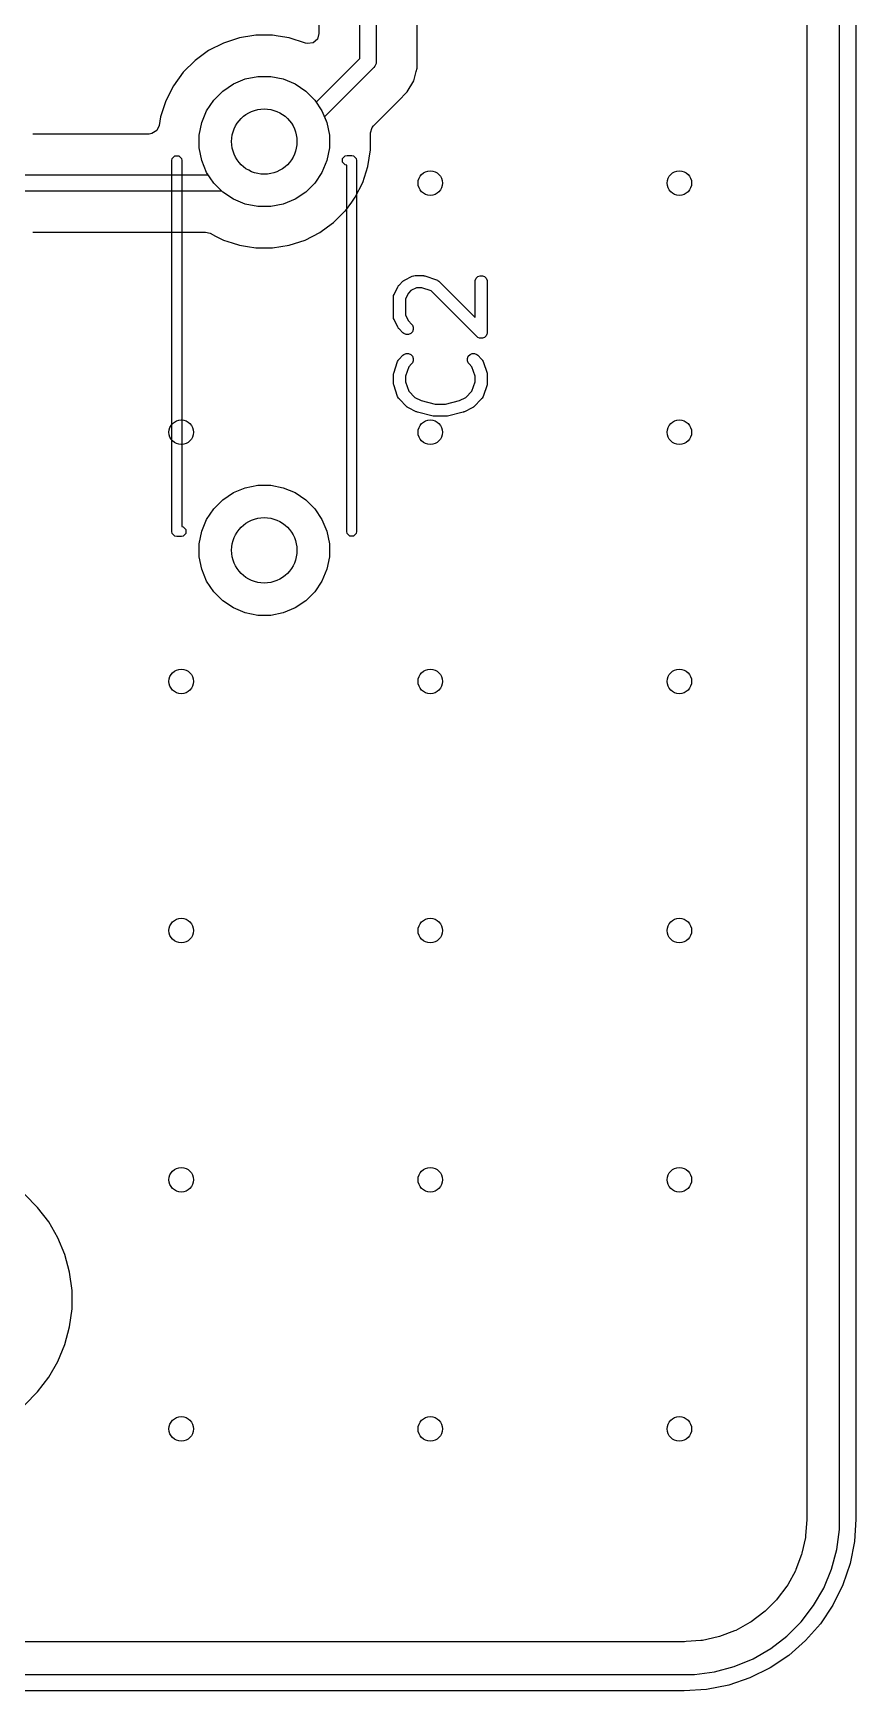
# Model space of a CAD drawing. Header units: inches. Extents: x 5.59 to 6.78, y -5.65 to -2.26.
# Drawn here: x 6.379 to 6.776, y -5.142 to -4.343 of the extents above; entities that cross this region are included whole.
import ezdxf

# ---------------------------------------------------------------- set-up
doc = ezdxf.new("R2010")
doc.units = ezdxf.units.IN
doc.header["$MEASUREMENT"] = 0
for name, color, linetype, true_color in [('Edge.Cuts', 31, 'CONTINUOUS', 0xffb86c), ('F.Cu', 11, 'CONTINUOUS', 0xff5555), ('F.Mask', 191, 'CONTINUOUS', 0xbd93f9), ('F.Silkscreen', 141, 'CONTINUOUS', 0x8be9fd)]:
    doc.layers.add(name, color=color, linetype=linetype, true_color=true_color)

msp = doc.modelspace()

# ---------------------------------------------------------------- linework, layer by layer
at = {"layer": 'Edge.Cuts', "linetype": 'CONTINUOUS'}
for p, q in [((6.76772, -5.05906), (6.76772, -2.85433)), ((6.77559, -2.85433), (6.77559, -5.05906)), ((6.76772, -5.06396), (6.76772, -5.05906)), ((6.77559, -5.05906), (6.77488, -5.06985)), ((6.76644, -5.07368), (6.76772, -5.06396)), ((6.7639, -5.08315), (6.76644, -5.07368)), ((6.77488, -5.06985), (6.77277, -5.08045)), ((6.76015, -5.09221), (6.7639, -5.08315)), ((6.77277, -5.08045), (6.7693, -5.09069)), ((6.75524, -5.1007), (6.76015, -5.09221)), ((6.7693, -5.09069), (6.76451, -5.10039)), ((6.74927, -5.10848), (6.75524, -5.1007)), ((6.76451, -5.10039), (6.75851, -5.10939)), ((6.74234, -5.11542), (6.74927, -5.10848)), ((6.75851, -5.10939), (6.75137, -5.11752)), ((6.73456, -5.12139), (6.74234, -5.11542)), ((6.72607, -5.12629), (6.73456, -5.12139)), ((6.74324, -5.12465), (6.73425, -5.13066)), ((6.75137, -5.11752), (6.74324, -5.12465)), ((6.69782, -5.13386), (6.70754, -5.13258)), ((6.70754, -5.13258), (6.71701, -5.13004)), ((6.71701, -5.13004), (6.72607, -5.12629)), ((6.73425, -5.13066), (6.72455, -5.13544)), ((5.66929, -5.13386), (6.69291, -5.13386)), ((6.69291, -5.13386), (6.69782, -5.13386)), ((6.7037, -5.14102), (6.69291, -5.14173)), ((6.71431, -5.13892), (6.7037, -5.14102)), ((6.72455, -5.13544), (6.71431, -5.13892)), ((6.69291, -5.14173), (5.66929, -5.14173))]:
    msp.add_line(p, q, dxfattribs=at)
at = {"layer": 'Edge.Cuts'}
for centre in [(6.49055, -4.39559), (6.49055, -4.39559), (6.49055, -4.59244), (6.49055, -4.59244)]:
    msp.add_circle(centre, 0.01575, dxfattribs=at)
at = {"layer": 'F.Cu', "linetype": 'CONTINUOUS'}
for p, q in [((6.75195, -2.85451), (6.75195, -5.05888)), ((6.51691, -4.02303), (6.51691, -4.34361)), ((6.53661, -4.35553), (6.53661, -4.01953)), ((6.54449, -4.02116), (6.54449, -4.35717)), ((6.56419, -4.35405), (6.56419, -4.30544)), ((6.4709, -4.34814), (6.46372, -4.3518)), ((6.47856, -4.34565), (6.4709, -4.34814)), ((6.48556, -4.34454), (6.47856, -4.34565)), ((6.48652, -4.34439), (6.48556, -4.34454)), ((6.49458, -4.34439), (6.48652, -4.34439)), ((6.49723, -4.34481), (6.49458, -4.34439)), ((6.50254, -4.34565), (6.49723, -4.34481)), ((6.51039, -4.3482), (6.50254, -4.34565)), ((6.51133, -4.34844), (6.51039, -4.34819)), ((6.51039, -4.34819), (6.51039, -4.3482)), ((6.51406, -4.34805), (6.51133, -4.34844)), ((6.51613, -4.34625), (6.51406, -4.34805)), ((6.51691, -4.34361), (6.51613, -4.34625)), ((6.4572, -4.35654), (6.4515, -4.36224)), ((6.46372, -4.3518), (6.4572, -4.35654)), ((6.51556, -4.37659), (6.53661, -4.35553)), ((6.544, -4.35894), (6.54382, -4.35935)), ((6.54441, -4.35793), (6.544, -4.35894)), ((6.54449, -4.35717), (6.54441, -4.35793)), ((6.56419, -4.36028), (6.56419, -4.35405)), ((6.4515, -4.36224), (6.44676, -4.36876)), ((6.4757, -4.36781), (6.48141, -4.36545)), ((6.48141, -4.36545), (6.48746, -4.36425)), ((6.48746, -4.36425), (6.49364, -4.36425)), ((6.49364, -4.36425), (6.49969, -4.36545)), ((6.49969, -4.36545), (6.5054, -4.36781)), ((6.54334, -4.35995), (6.51956, -4.38372)), ((6.54382, -4.35935), (6.54334, -4.35995)), ((6.55947, -4.37168), (6.56258, -4.36629)), ((6.56258, -4.36629), (6.56376, -4.36189)), ((6.56376, -4.36189), (6.56419, -4.36028)), ((6.44676, -4.36876), (6.4431, -4.37594)), ((6.4662, -4.37561), (6.47057, -4.37124)), ((6.47057, -4.37124), (6.4757, -4.36781)), ((6.5054, -4.36781), (6.51053, -4.37124)), ((6.51053, -4.37124), (6.5149, -4.37561)), ((6.55507, -4.37608), (6.55947, -4.37168)), ((6.4431, -4.37594), (6.44061, -4.3836)), ((6.46041, -4.38645), (6.46277, -4.38074)), ((6.46277, -4.38074), (6.4662, -4.37561)), ((6.5149, -4.37561), (6.51556, -4.37659)), ((6.54318, -4.38797), (6.54892, -4.38224)), ((6.54892, -4.38224), (6.55467, -4.37649)), ((6.55467, -4.37649), (6.55507, -4.37608)), ((6.55467, -4.37649), (6.55467, -4.37649)), ((6.55507, -4.37608), (6.55507, -4.37608)), ((6.43876, -4.39032), (6.43643, -4.39177)), ((6.43994, -4.38783), (6.43876, -4.39032)), ((6.44061, -4.3836), (6.43994, -4.38783)), ((6.45921, -4.3925), (6.46041, -4.38645)), ((6.51956, -4.38372), (6.52069, -4.38645)), ((6.52069, -4.38645), (6.5219, -4.3925)), ((6.54175, -4.39142), (6.54253, -4.38878)), ((6.54253, -4.38878), (6.54318, -4.38797)), ((6.43512, -4.39195), (6.37896, -4.39195)), ((6.43643, -4.39177), (6.43512, -4.39195)), ((6.45921, -4.39868), (6.45921, -4.3925)), ((6.46041, -4.40473), (6.45921, -4.39868)), ((6.5219, -4.39868), (6.52069, -4.40473)), ((6.5219, -4.3925), (6.5219, -4.39868)), ((6.54175, -4.39156), (6.54175, -4.39142)), ((6.54175, -4.39962), (6.54175, -4.39156)), ((6.46277, -4.41044), (6.46041, -4.40473)), ((6.52069, -4.40473), (6.51833, -4.41044)), ((6.54049, -4.40758), (6.54175, -4.39962)), ((6.36173, -4.41165), (6.46359, -4.41165)), ((6.46359, -4.41165), (6.46277, -4.41044)), ((6.51833, -4.41044), (6.5149, -4.41557)), ((6.538, -4.41524), (6.54049, -4.40758)), ((6.47016, -4.41953), (6.36173, -4.41953)), ((6.47057, -4.41994), (6.47016, -4.41953)), ((6.4757, -4.42337), (6.47057, -4.41994)), ((6.51053, -4.41994), (6.5054, -4.42337)), ((6.5149, -4.41557), (6.51053, -4.41994)), ((6.53268, -4.42472), (6.53434, -4.42243)), ((6.53434, -4.42243), (6.538, -4.41524)), ((6.48141, -4.42573), (6.4757, -4.42337)), ((6.48746, -4.42693), (6.48141, -4.42573)), ((6.49364, -4.42693), (6.48746, -4.42693)), ((6.49969, -4.42573), (6.49364, -4.42693)), ((6.5054, -4.42337), (6.49969, -4.42573)), ((6.52391, -4.43464), (6.5296, -4.42895)), ((6.5296, -4.42895), (6.5296, -4.42895)), ((6.52961, -4.42895), (6.53268, -4.42472)), ((6.5296, -4.42895), (6.52961, -4.42895)), ((6.51739, -4.43938), (6.52105, -4.43672)), ((6.52105, -4.43672), (6.52391, -4.43464)), ((6.52391, -4.43464), (6.52391, -4.43464)), ((6.52391, -4.43464), (6.52391, -4.43464)), ((6.37896, -4.43923), (6.46225, -4.43923)), ((6.46225, -4.43923), (6.46447, -4.43976)), ((6.46447, -4.43976), (6.46712, -4.44112)), ((6.46712, -4.44112), (6.4709, -4.44304)), ((6.4709, -4.44304), (6.4709, -4.44304)), ((6.4709, -4.44304), (6.4709, -4.44304)), ((6.4709, -4.44304), (6.47501, -4.44438)), ((6.47501, -4.44438), (6.47856, -4.44553)), ((6.47856, -4.44553), (6.48254, -4.44616)), ((6.48254, -4.44616), (6.48652, -4.44679)), ((6.48652, -4.44679), (6.48652, -4.44679)), ((6.48652, -4.44679), (6.49458, -4.44679)), ((6.49458, -4.44679), (6.50254, -4.44553)), ((6.49458, -4.44679), (6.49458, -4.44679)), ((6.50254, -4.44553), (6.51021, -4.44304)), ((6.51021, -4.44304), (6.51739, -4.43938)), ((6.38134, -4.90888), (6.37512, -4.90265)), ((6.38671, -4.91587), (6.38134, -4.90888)), ((6.38134, -4.90888), (6.38134, -4.90888)), ((6.39111, -4.9235), (6.38671, -4.91587)), ((6.39448, -4.93164), (6.39111, -4.9235)), ((6.39676, -4.94015), (6.39448, -4.93164)), ((6.39791, -4.94888), (6.39676, -4.94015)), ((6.39791, -4.95769), (6.39791, -4.94888)), ((6.39676, -4.96643), (6.39791, -4.95769)), ((6.39448, -4.97494), (6.39676, -4.96643)), ((6.39111, -4.98308), (6.39448, -4.97494)), ((6.38671, -4.9907), (6.39111, -4.98308)), ((6.37511, -5.00392), (6.38134, -4.99769)), ((6.38134, -4.99769), (6.38671, -4.9907)), ((6.75194, -5.05923), (6.75137, -5.06711)), ((6.75195, -5.05888), (6.75194, -5.05923)), ((6.75127, -5.0678), (6.74963, -5.07535)), ((6.75137, -5.06711), (6.75127, -5.0678)), ((6.74944, -5.07601), (6.74674, -5.08325)), ((6.74963, -5.07535), (6.74944, -5.07601)), ((6.74645, -5.08389), (6.74274, -5.09067)), ((6.74674, -5.08325), (6.74645, -5.08389)), ((6.74237, -5.09125), (6.73774, -5.09744)), ((6.74274, -5.09067), (6.74237, -5.09125)), ((6.73728, -5.09796), (6.73182, -5.10342)), ((6.73774, -5.09744), (6.73728, -5.09796)), ((6.72452, -5.10889), (6.71774, -5.11259)), ((6.72511, -5.10851), (6.72452, -5.10889)), ((6.73129, -5.10388), (6.72511, -5.10851)), ((6.73182, -5.10342), (6.73129, -5.10388)), ((6.70166, -5.11742), (6.70097, -5.11751)), ((6.7092, -5.11577), (6.70166, -5.11742)), ((6.70987, -5.11558), (6.7092, -5.11577)), ((6.71711, -5.11288), (6.70987, -5.11558)), ((6.71774, -5.11259), (6.71711, -5.11288)), ((6.69274, -5.11809), (5.66947, -5.11809)), ((6.69309, -5.11808), (6.69274, -5.11809)), ((6.69385, -5.11802), (6.69309, -5.11808)), ((6.70097, -5.11751), (6.69385, -5.11802))]:
    msp.add_line(p, q, dxfattribs=at)
at = {"layer": 'F.Cu'}
for centre, radius in [((6.49055, -4.39559), 0.01575), ((6.49055, -4.39559), 0.01575), ((6.57055, -4.41559), 0.00591), ((6.57055, -4.41559), 0.00591), ((6.69055, -4.41559), 0.00591), ((6.69055, -4.41559), 0.00591), ((6.45055, -4.53559), 0.00591), ((6.45055, -4.53559), 0.00591), ((6.57055, -4.53559), 0.00591), ((6.57055, -4.53559), 0.00591), ((6.69055, -4.53559), 0.00591), ((6.69055, -4.53559), 0.00591), ((6.49055, -4.59244), 0.01575), ((6.49055, -4.59244), 0.01575), ((6.45055, -4.65559), 0.00591), ((6.45055, -4.65559), 0.00591), ((6.57055, -4.65559), 0.00591), ((6.57055, -4.65559), 0.00591), ((6.69055, -4.65559), 0.00591), ((6.69055, -4.65559), 0.00591), ((6.45055, -4.77559), 0.00591), ((6.45055, -4.77559), 0.00591), ((6.57055, -4.77559), 0.00591), ((6.57055, -4.77559), 0.00591), ((6.69055, -4.77559), 0.00591), ((6.69055, -4.77559), 0.00591), ((6.45055, -4.89559), 0.00591), ((6.45055, -4.89559), 0.00591), ((6.57055, -4.89559), 0.00591), ((6.57055, -4.89559), 0.00591), ((6.69055, -4.89559), 0.00591), ((6.69055, -4.89559), 0.00591), ((6.45055, -5.01559), 0.00591), ((6.45055, -5.01559), 0.00591), ((6.57055, -5.01559), 0.00591), ((6.57055, -5.01559), 0.00591), ((6.69055, -5.01559), 0.00591), ((6.69055, -5.01559), 0.00591)]:
    msp.add_circle(centre, radius, dxfattribs=at)
at = {"layer": 'F.Mask', "linetype": 'CONTINUOUS'}
for p, q in [((6.4757, -4.36781), (6.48141, -4.36545)), ((6.48141, -4.36545), (6.48746, -4.36425)), ((6.48746, -4.36425), (6.49364, -4.36425)), ((6.49364, -4.36425), (6.49969, -4.36545)), ((6.49969, -4.36545), (6.5054, -4.36781)), ((6.4662, -4.37561), (6.47057, -4.37124)), ((6.47057, -4.37124), (6.4757, -4.36781)), ((6.5054, -4.36781), (6.51053, -4.37124)), ((6.51053, -4.37124), (6.5149, -4.37561)), ((6.46041, -4.38645), (6.46277, -4.38074)), ((6.46277, -4.38074), (6.4662, -4.37561)), ((6.5149, -4.37561), (6.51833, -4.38074)), ((6.51833, -4.38074), (6.52069, -4.38645)), ((6.45921, -4.3925), (6.46041, -4.38645)), ((6.52069, -4.38645), (6.5219, -4.3925)), ((6.45921, -4.39868), (6.45921, -4.3925)), ((6.46041, -4.40473), (6.45921, -4.39868)), ((6.5219, -4.39868), (6.52069, -4.40473)), ((6.5219, -4.3925), (6.5219, -4.39868)), ((6.46277, -4.41044), (6.46041, -4.40473)), ((6.52069, -4.40473), (6.51833, -4.41044)), ((6.4662, -4.41557), (6.46277, -4.41044)), ((6.51833, -4.41044), (6.5149, -4.41557)), ((6.47057, -4.41994), (6.4662, -4.41557)), ((6.4757, -4.42337), (6.47057, -4.41994)), ((6.51053, -4.41994), (6.5054, -4.42337)), ((6.5149, -4.41557), (6.51053, -4.41994)), ((6.48141, -4.42573), (6.4757, -4.42337)), ((6.48746, -4.42693), (6.48141, -4.42573)), ((6.49364, -4.42693), (6.48746, -4.42693)), ((6.49969, -4.42573), (6.49364, -4.42693)), ((6.5054, -4.42337), (6.49969, -4.42573)), ((6.47057, -4.56809), (6.4757, -4.56466)), ((6.4757, -4.56466), (6.48141, -4.5623)), ((6.48141, -4.5623), (6.48746, -4.5611)), ((6.48746, -4.5611), (6.49364, -4.5611)), ((6.49364, -4.5611), (6.49969, -4.5623)), ((6.49969, -4.5623), (6.5054, -4.56466)), ((6.5054, -4.56466), (6.51053, -4.56809)), ((6.46277, -4.57759), (6.4662, -4.57246)), ((6.4662, -4.57246), (6.47057, -4.56809)), ((6.51053, -4.56809), (6.5149, -4.57246)), ((6.5149, -4.57246), (6.51833, -4.57759)), ((6.46041, -4.5833), (6.46277, -4.57759)), ((6.51833, -4.57759), (6.52069, -4.5833)), ((6.45921, -4.58935), (6.46041, -4.5833)), ((6.45921, -4.59553), (6.45921, -4.58935)), ((6.52069, -4.5833), (6.5219, -4.58935)), ((6.5219, -4.58935), (6.5219, -4.59553)), ((6.46041, -4.60158), (6.45921, -4.59553)), ((6.5219, -4.59553), (6.52069, -4.60158)), ((6.46277, -4.60729), (6.46041, -4.60158)), ((6.52069, -4.60158), (6.51833, -4.60729)), ((6.4662, -4.61242), (6.46277, -4.60729)), ((6.47057, -4.61679), (6.4662, -4.61242)), ((6.5149, -4.61242), (6.51053, -4.61679)), ((6.51833, -4.60729), (6.5149, -4.61242)), ((6.4757, -4.62022), (6.47057, -4.61679)), ((6.48141, -4.62258), (6.4757, -4.62022)), ((6.5054, -4.62022), (6.49969, -4.62258)), ((6.51053, -4.61679), (6.5054, -4.62022)), ((6.48746, -4.62379), (6.48141, -4.62258)), ((6.49364, -4.62379), (6.48746, -4.62379)), ((6.49969, -4.62258), (6.49364, -4.62379))]:
    msp.add_line(p, q, dxfattribs=at)
at = {"layer": 'F.Mask'}
for centre in [(6.49055, -4.39559), (6.49055, -4.39559), (6.49055, -4.59244), (6.49055, -4.59244)]:
    msp.add_circle(centre, 0.01575, dxfattribs=at)
at = {"layer": 'F.Silkscreen', "linetype": 'CONTINUOUS'}
for p, q in [((6.44606, -4.40465), (6.44624, -4.40374)), ((6.44606, -4.58339), (6.44606, -4.40465)), ((6.44624, -4.40374), (6.44752, -4.40246)), ((6.44752, -4.40246), (6.44933, -4.40246)), ((6.44933, -4.40246), (6.45061, -4.40374)), ((6.45061, -4.40374), (6.45079, -4.40465)), ((6.45079, -4.40465), (6.45079, -4.58105)), ((6.52829, -4.40374), (6.52957, -4.40246)), ((6.52829, -4.40555), (6.52829, -4.40374)), ((6.52957, -4.40683), (6.52829, -4.40555)), ((6.52957, -4.40246), (6.53047, -4.40228)), ((6.53031, -4.40698), (6.52957, -4.40683)), ((6.53047, -4.40228), (6.53268, -4.40228)), ((6.53268, -4.40228), (6.53358, -4.40246)), ((6.53358, -4.40246), (6.53486, -4.40374)), ((6.53486, -4.40374), (6.53504, -4.40465)), ((6.53504, -4.40465), (6.53504, -4.58339)), ((6.53031, -4.58339), (6.53031, -4.40698)), ((6.55736, -4.46287), (6.55759, -4.46268)), ((6.55759, -4.46268), (6.55764, -4.46262)), ((6.55764, -4.46262), (6.55773, -4.46257)), ((6.55773, -4.46257), (6.55781, -4.4625)), ((6.55781, -4.4625), (6.55788, -4.46247)), ((6.55788, -4.46247), (6.55813, -4.46232)), ((6.55813, -4.46232), (6.56188, -4.46044)), ((6.56188, -4.46044), (6.56242, -4.46023)), ((6.56242, -4.46023), (6.56253, -4.46023)), ((6.56253, -4.46023), (6.56262, -4.46019)), ((6.56262, -4.46019), (6.5632, -4.46013)), ((6.5632, -4.46013), (6.56695, -4.46013)), ((6.56695, -4.46013), (6.56724, -4.46016)), ((6.56724, -4.46016), (6.56732, -4.46015)), ((6.56732, -4.46015), (6.56742, -4.46018)), ((6.56742, -4.46018), (6.56753, -4.46019)), ((6.56753, -4.46019), (6.5676, -4.46022)), ((6.5676, -4.46022), (6.56788, -4.46028)), ((6.56788, -4.46028), (6.57351, -4.46216)), ((6.57351, -4.46216), (6.57404, -4.46239)), ((6.57404, -4.46239), (6.57412, -4.46246)), ((6.57412, -4.46246), (6.57421, -4.4625)), ((6.57421, -4.4625), (6.57466, -4.46287)), ((6.59212, -4.46308), (6.59218, -4.46251)), ((6.59218, -4.46251), (6.59262, -4.46144)), ((6.59262, -4.46144), (6.59343, -4.46063)), ((6.59343, -4.46063), (6.5945, -4.46019)), ((6.5945, -4.46019), (6.59565, -4.46019)), ((6.59565, -4.46019), (6.59671, -4.46063)), ((6.59671, -4.46063), (6.59753, -4.46144)), ((6.59753, -4.46144), (6.59797, -4.46251)), ((6.59797, -4.46251), (6.59802, -4.46308)), ((6.55275, -4.47058), (6.55281, -4.47001)), ((6.55275, -4.47995), (6.55275, -4.47058)), ((6.55281, -4.47001), (6.55285, -4.46991)), ((6.55285, -4.4698), (6.55306, -4.46926)), ((6.55285, -4.46991), (6.55285, -4.4698)), ((6.55306, -4.46926), (6.55494, -4.46551)), ((6.55494, -4.46551), (6.55509, -4.46526)), ((6.55509, -4.46526), (6.55512, -4.46519)), ((6.55512, -4.46519), (6.55519, -4.46511)), ((6.55519, -4.46511), (6.55524, -4.46502)), ((6.55524, -4.46502), (6.5553, -4.46497)), ((6.5553, -4.46497), (6.55549, -4.46474)), ((6.55549, -4.46474), (6.55736, -4.46287)), ((6.56, -4.46858), (6.55865, -4.47128)), ((6.5612, -4.46738), (6.56, -4.46858)), ((6.5639, -4.46603), (6.5612, -4.46738)), ((6.56647, -4.46603), (6.5639, -4.46603)), ((6.57098, -4.46754), (6.56647, -4.46603)), ((6.59298, -4.48954), (6.57098, -4.46754)), ((6.57466, -4.46287), (6.59212, -4.48033)), ((6.59212, -4.48033), (6.59212, -4.46308)), ((6.59802, -4.46308), (6.59802, -4.48745)), ((6.55865, -4.47128), (6.55865, -4.47926)), ((6.55281, -4.48053), (6.55275, -4.47995)), ((6.55285, -4.48063), (6.55281, -4.48053)), ((6.55285, -4.48073), (6.55285, -4.48063)), ((6.55306, -4.48128), (6.55285, -4.48073)), ((6.55494, -4.48503), (6.55306, -4.48128)), ((6.55509, -4.48527), (6.55494, -4.48503)), ((6.55512, -4.48534), (6.55509, -4.48527)), ((6.55519, -4.48543), (6.55512, -4.48534)), ((6.55524, -4.48551), (6.55519, -4.48543)), ((6.5553, -4.48557), (6.55524, -4.48551)), ((6.55549, -4.48579), (6.5553, -4.48557)), ((6.55736, -4.48767), (6.55549, -4.48579)), ((6.55865, -4.47926), (6.56, -4.48196)), ((6.56, -4.48196), (6.56154, -4.48349)), ((6.56154, -4.48349), (6.56191, -4.48394)), ((6.56191, -4.48394), (6.56235, -4.485)), ((6.56235, -4.48616), (6.56191, -4.48722)), ((6.56235, -4.485), (6.56235, -4.48616)), ((6.55781, -4.48803), (6.55736, -4.48767)), ((6.55887, -4.48848), (6.55781, -4.48803)), ((6.56003, -4.48848), (6.55887, -4.48848)), ((6.56109, -4.48803), (6.56003, -4.48848)), ((6.56191, -4.48722), (6.56109, -4.48803)), ((6.59343, -4.48991), (6.59298, -4.48954)), ((6.59418, -4.49022), (6.59343, -4.48991)), ((6.5945, -4.49035), (6.59418, -4.49022)), ((6.59565, -4.49035), (6.5945, -4.49035)), ((6.5945, -4.49035), (6.5945, -4.49035)), ((6.59671, -4.48991), (6.59565, -4.49035)), ((6.59753, -4.48909), (6.59671, -4.48991)), ((6.59784, -4.48834), (6.59753, -4.48909)), ((6.59797, -4.48803), (6.59784, -4.48834)), ((6.59802, -4.48745), (6.59797, -4.48803)), ((6.5529, -4.50714), (6.55478, -4.50152)), ((6.55478, -4.50152), (6.55501, -4.50099)), ((6.55501, -4.50099), (6.55508, -4.50091)), ((6.55508, -4.50091), (6.55512, -4.50081)), ((6.55512, -4.50081), (6.55549, -4.50036)), ((6.55549, -4.50036), (6.55736, -4.49849)), ((6.55736, -4.49849), (6.55781, -4.49812)), ((6.55781, -4.49812), (6.55887, -4.49768)), ((6.55887, -4.49768), (6.56003, -4.49768)), ((6.56003, -4.49768), (6.56109, -4.49812)), ((6.56154, -4.50267), (6.56016, -4.50405)), ((6.56109, -4.49812), (6.56191, -4.49894)), ((6.56191, -4.50222), (6.56154, -4.50267)), ((6.56191, -4.49894), (6.56235, -4.5)), ((6.56235, -4.50115), (6.56191, -4.50222)), ((6.56235, -4.5), (6.56235, -4.50115)), ((6.58843, -4.5), (6.58887, -4.49894)), ((6.58843, -4.50115), (6.58843, -4.5)), ((6.58887, -4.50222), (6.58843, -4.50115)), ((6.58887, -4.49894), (6.58968, -4.49812)), ((6.58923, -4.50267), (6.58887, -4.50222)), ((6.59062, -4.50405), (6.58923, -4.50267)), ((6.58968, -4.49812), (6.59075, -4.49768)), ((6.59075, -4.49768), (6.5919, -4.49768)), ((6.5919, -4.49768), (6.59296, -4.49812)), ((6.59296, -4.49812), (6.59341, -4.49849)), ((6.59341, -4.49849), (6.59528, -4.50036)), ((6.59528, -4.50036), (6.59565, -4.50081)), ((6.59565, -4.50081), (6.59569, -4.50091)), ((6.59569, -4.50091), (6.59576, -4.50099)), ((6.59576, -4.50099), (6.596, -4.50152)), ((6.596, -4.50152), (6.59787, -4.50714)), ((6.55275, -4.50808), (6.55278, -4.50778)), ((6.55275, -4.51183), (6.55275, -4.50808)), ((6.55277, -4.50771), (6.5528, -4.5076)), ((6.55278, -4.50778), (6.55277, -4.50771)), ((6.5528, -4.5076), (6.55281, -4.5075)), ((6.55281, -4.5075), (6.55284, -4.50743)), ((6.55284, -4.50743), (6.5529, -4.50714)), ((6.56016, -4.50405), (6.55865, -4.50856)), ((6.55865, -4.50856), (6.55865, -4.51135)), ((6.59212, -4.50856), (6.59062, -4.50405)), ((6.59212, -4.51135), (6.59212, -4.50856)), ((6.59787, -4.50714), (6.59794, -4.50743)), ((6.59794, -4.50743), (6.59797, -4.5075)), ((6.59797, -4.5075), (6.59798, -4.5076)), ((6.59798, -4.5076), (6.598, -4.50771)), ((6.598, -4.50771), (6.598, -4.50778)), ((6.598, -4.50778), (6.59802, -4.50808)), ((6.59802, -4.50808), (6.59802, -4.51183)), ((6.55278, -4.51212), (6.55275, -4.51183)), ((6.55277, -4.5122), (6.55278, -4.51212)), ((6.5528, -4.5123), (6.55277, -4.5122)), ((6.55281, -4.5124), (6.5528, -4.5123)), ((6.55284, -4.51247), (6.55281, -4.5124)), ((6.5529, -4.51276), (6.55284, -4.51247)), ((6.55478, -4.51838), (6.5529, -4.51276)), ((6.55501, -4.51891), (6.55478, -4.51838)), ((6.55865, -4.51135), (6.56016, -4.51586)), ((6.56016, -4.51586), (6.56307, -4.51877)), ((6.5877, -4.51877), (6.59062, -4.51586)), ((6.59062, -4.51586), (6.59212, -4.51135)), ((6.596, -4.51838), (6.59576, -4.51891)), ((6.59787, -4.51276), (6.596, -4.51838)), ((6.59794, -4.51247), (6.59787, -4.51276)), ((6.59797, -4.5124), (6.59794, -4.51247)), ((6.59798, -4.5123), (6.59797, -4.5124)), ((6.598, -4.5122), (6.59798, -4.5123)), ((6.59802, -4.51183), (6.598, -4.51212)), ((6.598, -4.51212), (6.598, -4.5122)), ((6.55508, -4.51899), (6.55501, -4.51891)), ((6.55512, -4.51909), (6.55508, -4.51899)), ((6.55549, -4.51954), (6.55512, -4.51909)), ((6.55924, -4.52329), (6.55549, -4.51954)), ((6.55946, -4.52347), (6.55924, -4.52329)), ((6.55952, -4.52353), (6.55946, -4.52347)), ((6.5596, -4.52359), (6.55952, -4.52353)), ((6.55969, -4.52365), (6.5596, -4.52359)), ((6.55976, -4.52368), (6.55969, -4.52365)), ((6.56001, -4.52384), (6.55976, -4.52368)), ((6.56375, -4.52572), (6.56001, -4.52384)), ((6.56307, -4.51877), (6.56611, -4.52029)), ((6.5638, -4.52573), (6.56375, -4.52572)), ((6.56381, -4.52574), (6.5638, -4.52573)), ((6.56406, -4.52583), (6.56381, -4.52574)), ((6.5643, -4.52592), (6.56406, -4.52583)), ((6.56432, -4.52592), (6.5643, -4.52592)), ((6.56436, -4.52594), (6.56432, -4.52592)), ((6.57186, -4.52781), (6.56436, -4.52594)), ((6.56611, -4.52029), (6.57294, -4.522)), ((6.57294, -4.522), (6.57784, -4.522)), ((6.57784, -4.522), (6.58467, -4.52029)), ((6.58641, -4.52594), (6.57891, -4.52781)), ((6.58467, -4.52029), (6.5877, -4.51877)), ((6.58646, -4.52592), (6.58641, -4.52594)), ((6.58648, -4.52592), (6.58646, -4.52592)), ((6.58672, -4.52583), (6.58648, -4.52592)), ((6.58696, -4.52574), (6.58672, -4.52583)), ((6.58698, -4.52573), (6.58696, -4.52574)), ((6.58702, -4.52572), (6.58698, -4.52573)), ((6.59077, -4.52384), (6.58702, -4.52572)), ((6.59102, -4.52368), (6.59077, -4.52384)), ((6.59109, -4.52365), (6.59102, -4.52368)), ((6.59117, -4.52359), (6.59109, -4.52365)), ((6.59126, -4.52353), (6.59117, -4.52359)), ((6.59131, -4.52347), (6.59126, -4.52353)), ((6.59154, -4.52329), (6.59131, -4.52347)), ((6.59528, -4.51954), (6.59154, -4.52329)), ((6.59565, -4.51909), (6.59528, -4.51954)), ((6.59569, -4.51899), (6.59565, -4.51909)), ((6.59576, -4.51891), (6.59569, -4.51899)), ((6.57196, -4.52783), (6.57186, -4.52781)), ((6.572, -4.52785), (6.57196, -4.52783)), ((6.57222, -4.52787), (6.572, -4.52785)), ((6.57243, -4.5279), (6.57222, -4.52787)), ((6.57247, -4.52789), (6.57243, -4.5279)), ((6.57257, -4.5279), (6.57247, -4.52789)), ((6.5782, -4.5279), (6.57257, -4.5279)), ((6.5783, -4.52789), (6.5782, -4.5279)), ((6.57834, -4.5279), (6.5783, -4.52789)), ((6.57856, -4.52787), (6.57834, -4.5279)), ((6.57877, -4.52785), (6.57856, -4.52787)), ((6.57881, -4.52783), (6.57877, -4.52785)), ((6.57891, -4.52781), (6.57881, -4.52783)), ((6.45079, -4.58105), (6.45153, -4.5812)), ((6.45153, -4.5812), (6.45281, -4.58248)), ((6.45281, -4.58248), (6.45281, -4.58429)), ((6.44624, -4.58429), (6.44606, -4.58339)), ((6.44752, -4.58557), (6.44624, -4.58429)), ((6.44843, -4.58575), (6.44752, -4.58557)), ((6.45063, -4.58575), (6.44843, -4.58575)), ((6.45153, -4.58557), (6.45063, -4.58575)), ((6.45281, -4.58429), (6.45153, -4.58557)), ((6.53049, -4.58429), (6.53031, -4.58339)), ((6.53177, -4.58557), (6.53049, -4.58429)), ((6.53358, -4.58557), (6.53177, -4.58557)), ((6.53486, -4.58429), (6.53358, -4.58557)), ((6.53504, -4.58339), (6.53486, -4.58429))]:
    msp.add_line(p, q, dxfattribs=at)
at = {"layer": 'F.Silkscreen'}
for centre in [(6.49055, -4.39559), (6.49055, -4.39559), (6.49055, -4.59244), (6.49055, -4.59244)]:
    msp.add_circle(centre, 0.01575, dxfattribs=at)

doc.saveas('drawing.dxf')
